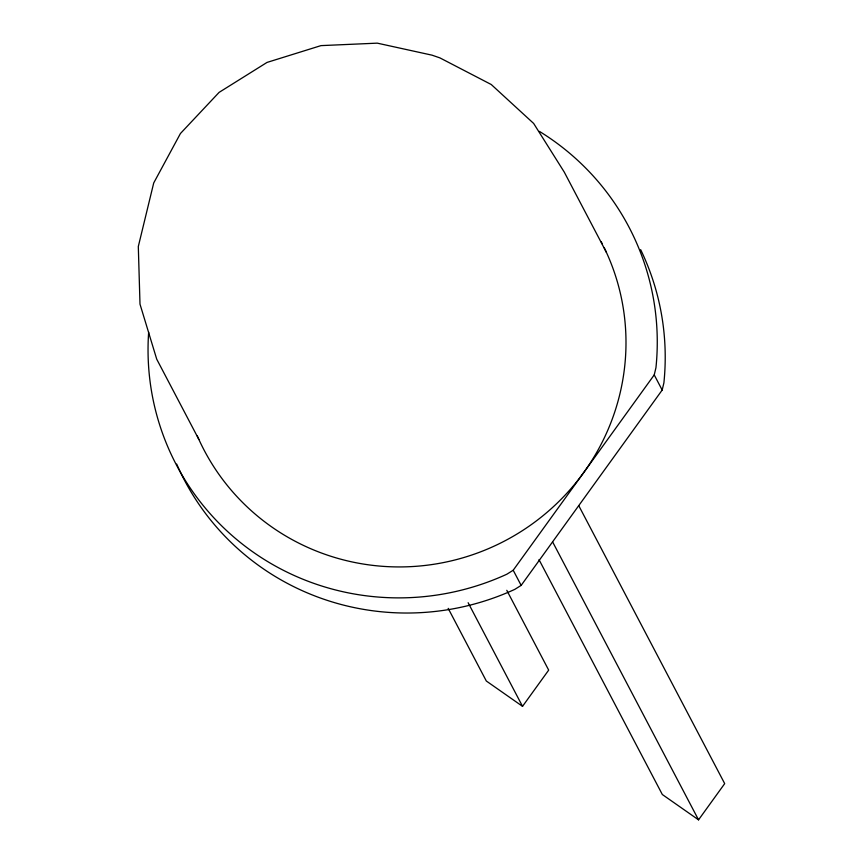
<?xml version="1.0" encoding="UTF-8"?>
<svg xmlns="http://www.w3.org/2000/svg" width="863" height="863" viewBox="0 0 863 863"><rect width="100%" height="100%" fill="white"/><g stroke="black" fill="none" stroke-linecap="round" stroke-linejoin="round"><path stroke-width="1.29" d="M148.663 332.147A255.621 250.917 -27.7 0 0 506.883 574.197L513.205 570.238L654.23 374.898L655.945 367.724A255.621 250.917 -27.7 0 0 539.397 131.37M176.688 464.078A255.621 250.917 -27.7 0 0 514.833 589.353L521.155 585.394L662.18 390.054L663.895 382.87A255.621 250.917 -27.7 0 0 640.648 249.644M448.177 608.35L486.322 681.015L522.536 706.344L548.685 670.12L506.786 590.303M539.008 559.634L662.331 794.521L698.545 819.85L724.693 783.626L578.836 505.815M606.419 252.395L564.262 172.093L533.658 123.452L491.241 84.509L439.925 57.897L432.072 55.178L377.271 43.15L320.982 45.62L267.034 62.416L219.094 92.384L180.443 133.506L153.722 182.945L138.307 246.516L140 304.154L156.721 359.17L198.878 439.472M654.23 374.898L662.18 390.054M552.687 542.04L698.545 819.85M513.205 570.238L521.155 585.394M468.124 602.708L522.536 706.344M604.154 247.584A224.229 220.108 -27.7 0 1 494.693 545.88A224.229 220.108 -27.7 0 1 197.26 435.837M601.144 241.629A224.229 220.108 -27.7 0 1 602.374 244.002"/></g></svg>
